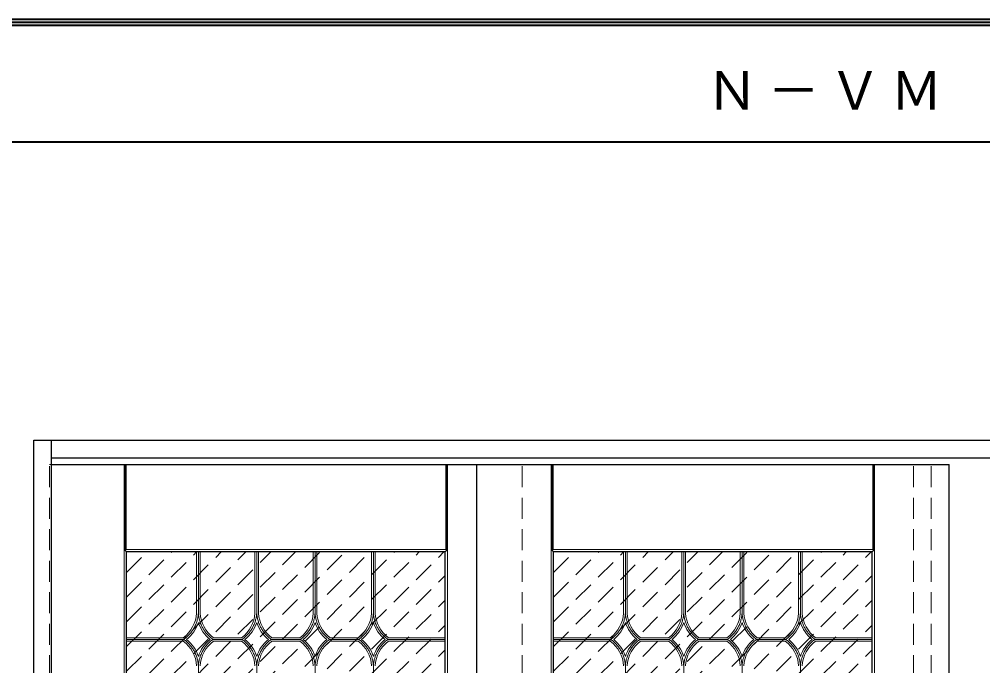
# Model space of a CAD drawing. Units: millimetres, scale not verified. Extents: x -6000 to 5700, y -4307 to 4175.
# Drawn here: x -4337 to -2685, y 3066 to 4175 of the extents above; entities that cross this region are included whole.
import ezdxf

# ---------------------------------------------------------------- set-up
doc = ezdxf.new("R2010")
doc.units = ezdxf.units.MM
doc.header["$LTSCALE"] = 30
doc.linetypes.add('CHAIN1', pattern=[8, 5, -1, 1, -1])
doc.linetypes.add('DASHED1', pattern=[1.8, 1.2, -0.6])
for name, color, linetype, lineweight in [('0-2_扉', 4, 'DASHED1', 9), ('0-3_仕上げ', 4, 'Continuous', 9), ('0-4_枠', 3, 'Continuous', 25), ('0-C_ハッチ', 4, 'DASHED1', 9), ('F-1_枠', 6, 'Continuous', 40)]:
    doc.layers.add(name, color=color, linetype=linetype, lineweight=lineweight)
doc.layers.add('0-A_文字', color=7, linetype='Continuous')
doc.styles.add('ＭＳ ゴシック', font='')
doc.styles.get('ＭＳ ゴシック').set_extended_font_data('MS Gothic')

msp = doc.modelspace()

# ---------------------------------------------------------------- linework, layer by layer
at = {"layer": '0-2_扉'}
for p, q in [((-4285, 3411.5), (-4282, 3411.5)), ((-4285, 1428.5), (-4285, 3411.5)), ((-3475, 1428.5), (-3475, 3411.5))]:
    msp.add_line(p, q, dxfattribs=at)
at = {"layer": '0-2_扉', "color": 3, "linetype": 'Continuous', "lineweight": 25}
for p, q in [((-4282, 3411.5), (-2743, 3411.5)), ((-3553, 3411.5), (-3553, 1428.5))]:
    msp.add_line(p, q, dxfattribs=at)
msp.add_lwpolyline([(-4282, 1428.5), (-2743, 1428.5), (-2743, 3411.5)], dxfattribs=at)
at = {"layer": '0-3_仕上げ', "color": 7, "lineweight": 18}
for p, q in [((-4157, 1428.5), (-4157, 3411.5)), ((-4155.5, 3264), (-4155.5, 3411.5)), ((-4154, 3265.5), (-4154, 3411.5)), ((-3606, 3265.5), (-3606, 3411.5)), ((-3604.5, 3264), (-3604.5, 3411.5)), ((-3603, 1428.5), (-3603, 3411.5)), ((-3425, 1428.5), (-3425, 3411.5)), ((-3423.5, 3264), (-3423.5, 3411.5)), ((-3422, 3265.5), (-3422, 3411.5)), ((-2874, 3265.5), (-2874, 3411.5)), ((-2872.5, 3264), (-2872.5, 3411.5)), ((-2871, 1428.5), (-2871, 3411.5)), ((-4154, 3265.5), (-4155.5, 3264)), ((-4153, 3261.5), (-4155.5, 3264)), ((-3606, 3265.5), (-4154, 3265.5)), ((-3422, 3265.5), (-3423.5, 3264)), ((-3421, 3261.5), (-3423.5, 3264)), ((-2874, 3265.5), (-3422, 3265.5))]:
    msp.add_line(p, q, dxfattribs=at)
at = {"layer": '0-3_仕上げ', "color": 3, "lineweight": 25}
for p, q in [((-4153, 2303.5), (-4153, 3261.5)), ((-3607, 3261.5), (-4153, 3261.5)), ((-3607, 2303.5), (-3607, 3261.5)), ((-3421, 2303.5), (-3421, 3261.5)), ((-2875, 3261.5), (-3421, 3261.5)), ((-2875, 2303.5), (-2875, 3261.5))]:
    msp.add_line(p, q, dxfattribs=at)
at = {"layer": '0-3_仕上げ'}
for p, q in [((-4033, 3156.69), (-4033, 3261.5)), ((-4027, 3156.5), (-4027, 3261.5)), ((-3933, 3156.6), (-3933, 3261.5)), ((-3927, 3156.6), (-3927, 3261.5)), ((-3833, 3156.6), (-3833, 3261.5)), ((-3827, 3156.6), (-3827, 3261.5)), ((-3733, 3156.6), (-3733, 3261.5)), ((-3727, 3156.6), (-3727, 3261.5)), ((-3301, 3156.69), (-3301, 3261.5)), ((-3295, 3156.5), (-3295, 3261.5)), ((-3201, 3156.6), (-3201, 3261.5)), ((-3195, 3156.6), (-3195, 3261.5)), ((-3101, 3156.6), (-3101, 3261.5)), ((-3095, 3156.6), (-3095, 3261.5)), ((-3001, 3156.6), (-3001, 3261.5)), ((-2995, 3156.6), (-2995, 3261.5)), ((-4153, 3114.5), (-4055.98, 3114.5)), ((-4153, 3108.5), (-4055.98, 3108.5)), ((-4004.03, 3114.5), (-3955.98, 3114.5)), ((-4004.03, 3108.5), (-3955.98, 3108.5)), ((-3904.03, 3114.5), (-3855.98, 3114.5)), ((-3904.03, 3108.5), (-3855.98, 3108.5)), ((-3804.03, 3114.5), (-3755.98, 3114.5)), ((-3804.03, 3108.5), (-3755.98, 3108.5)), ((-3704.03, 3114.5), (-3607, 3114.5)), ((-3704.03, 3108.5), (-3607, 3108.5)), ((-3421, 3114.5), (-3323.98, 3114.5)), ((-3421, 3108.5), (-3323.98, 3108.5)), ((-3272.03, 3114.5), (-3223.98, 3114.5)), ((-3272.03, 3108.5), (-3223.98, 3108.5)), ((-3172.03, 3114.5), (-3123.98, 3114.5)), ((-3172.03, 3108.5), (-3123.98, 3108.5)), ((-3072.03, 3114.5), (-3023.98, 3114.5)), ((-3072.03, 3108.5), (-3023.98, 3108.5)), ((-2972.03, 3114.5), (-2875, 3114.5)), ((-2972.03, 3108.5), (-2875, 3108.5))]:
    msp.add_line(p, q, dxfattribs=at)
at = {"layer": '0-3_仕上げ', "linetype": 'CHAIN1'}
for p, q in [((-4030, 3156.5), (-4030, 3261.5)), ((-3930, 3156.5), (-3930, 3261.5)), ((-3830, 3156.5), (-3830, 3261.5)), ((-3730, 3156.5), (-3730, 3261.5)), ((-3298, 3156.5), (-3298, 3261.5)), ((-3198, 3156.5), (-3198, 3261.5)), ((-3098, 3156.5), (-3098, 3261.5)), ((-2998, 3156.5), (-2998, 3261.5)), ((-4153, 3111.5), (-4055, 3111.5)), ((-4005, 3111.5), (-3955, 3111.5)), ((-3905, 3111.5), (-3855, 3111.5)), ((-3805, 3111.5), (-3755, 3111.5)), ((-3705, 3111.5), (-3607, 3111.5)), ((-3421, 3111.5), (-3323, 3111.5)), ((-3273, 3111.5), (-3223, 3111.5)), ((-3173, 3111.5), (-3123, 3111.5)), ((-3073, 3111.5), (-3023, 3111.5)), ((-2973, 3111.5), (-2875, 3111.5)), ((-4030, 2508.5), (-4030, 3066.5)), ((-3930, 2508.5), (-3930, 3066.5)), ((-3830, 2508.5), (-3830, 3066.5)), ((-3730, 2508.5), (-3730, 3066.5)), ((-3298, 2508.5), (-3298, 3066.5)), ((-3198, 2508.5), (-3198, 3066.5)), ((-3098, 2508.5), (-3098, 3066.5)), ((-2998, 2508.5), (-2998, 3066.5))]:
    msp.add_line(p, q, dxfattribs=at)
at = {"layer": '0-3_仕上げ', "color": 7, "lineweight": 18}
for points in [[(-3606, 3265.5), (-3604.5, 3264), (-3607, 3261.5)], [(-2874, 3265.5), (-2872.5, 3264), (-2875, 3261.5)]]:
    msp.add_lwpolyline(points, dxfattribs=at)
at = {"layer": '0-3_仕上げ'}
for centre, radius, start, end in [((-4089.88, 3160.32), 57, 306.49767, 356.34853), ((-3970.12, 3160.32), 57, 183.65147, 233.50233), ((-3989.88, 3160.32), 57, 306.49767, 356.25364), ((-3870.12, 3160.32), 57, 183.65147, 233.50233), ((-3889.88, 3160.32), 57, 306.49767, 356.25364), ((-3770.12, 3160.32), 57, 183.65147, 233.50233), ((-3789.88, 3160.32), 57, 306.49767, 356.25364), ((-3670.12, 3160.32), 57, 183.65147, 233.50233), ((-3357.88, 3160.32), 57, 306.49767, 356.34853), ((-3238.12, 3160.32), 57, 183.65147, 233.50233), ((-3257.88, 3160.32), 57, 306.49767, 356.25364), ((-3138.12, 3160.32), 57, 183.65147, 233.50233), ((-3157.88, 3160.32), 57, 306.49767, 356.25364), ((-3038.12, 3160.32), 57, 183.65147, 233.50233), ((-3057.88, 3160.32), 57, 306.49767, 356.25364), ((-2938.12, 3160.32), 57, 183.65147, 233.50233), ((-4089.88, 3160.32), 63, 309.20041, 341.88743), ((-3970.12, 3160.32), 63, 198.11257, 230.79959), ((-3989.88, 3160.32), 63, 309.20041, 341.88743), ((-3870.12, 3160.32), 63, 198.11257, 230.79959), ((-3889.88, 3160.32), 63, 309.20041, 341.88743), ((-3770.12, 3160.32), 63, 198.11257, 230.79959), ((-3789.88, 3160.32), 63, 309.20041, 341.88743), ((-3670.12, 3160.32), 63, 198.11257, 230.79959), ((-3357.88, 3160.32), 63, 309.20041, 341.88743), ((-3238.12, 3160.32), 63, 198.11257, 230.79959), ((-3257.88, 3160.32), 63, 309.20041, 341.88743), ((-3138.12, 3160.32), 63, 198.11257, 230.79959), ((-3157.88, 3160.32), 63, 309.20041, 341.88743), ((-3038.12, 3160.32), 63, 198.11257, 230.79959), ((-3057.88, 3160.32), 63, 309.20041, 341.88743), ((-2938.12, 3160.32), 63, 198.11257, 230.79959), ((-4089.88, 3062.68), 57, 3.74636, 53.50233), ((-4089.88, 3062.68), 63, 18.11257, 50.79959), ((-3970.12, 3062.68), 63, 129.20041, 161.88743), ((-3970.12, 3062.68), 57, 126.49767, 176.25364), ((-3989.88, 3062.68), 57, 3.74636, 53.50233), ((-3989.88, 3062.68), 63, 18.11257, 50.79959), ((-3870.12, 3062.68), 63, 129.20041, 161.88743), ((-3870.12, 3062.68), 57, 126.49767, 176.25364), ((-3889.88, 3062.68), 57, 3.74636, 53.50233), ((-3889.88, 3062.68), 63, 18.11257, 50.79959), ((-3770.12, 3062.68), 63, 129.20041, 161.88743), ((-3770.12, 3062.68), 57, 126.49767, 176.25364), ((-3789.88, 3062.68), 57, 3.74636, 53.50233), ((-3789.88, 3062.68), 63, 18.11257, 50.79959), ((-3670.12, 3062.68), 63, 129.20041, 161.88743), ((-3670.12, 3062.68), 57, 126.49767, 176.25364), ((-3357.88, 3062.68), 57, 3.74636, 53.50233), ((-3357.88, 3062.68), 63, 18.11257, 50.79959), ((-3238.12, 3062.68), 63, 129.20041, 161.88743), ((-3238.12, 3062.68), 57, 126.49767, 176.25364), ((-3257.88, 3062.68), 57, 3.74636, 53.50233), ((-3257.88, 3062.68), 63, 18.11257, 50.79959), ((-3138.12, 3062.68), 63, 129.20041, 161.88743), ((-3138.12, 3062.68), 57, 126.49767, 176.25364), ((-3157.88, 3062.68), 57, 3.74636, 53.50233), ((-3157.88, 3062.68), 63, 18.11257, 50.79959), ((-3038.12, 3062.68), 63, 129.20041, 161.88743), ((-3038.12, 3062.68), 57, 126.49767, 176.25364), ((-3057.88, 3062.68), 57, 3.74636, 53.50233), ((-3057.88, 3062.68), 63, 18.11257, 50.79959), ((-2938.12, 3062.68), 63, 129.20041, 161.88743), ((-2938.12, 3062.68), 57, 126.49767, 176.25364)]:
    msp.add_arc(centre, radius, start, end, dxfattribs=at)
at = {"layer": '0-3_仕上げ', "linetype": 'CHAIN1'}
for centre, start, end in [((-4089.88, 3160.32), 305.54226, 356.34853), ((-3970.12, 3160.32), 183.65147, 234.45774), ((-3989.88, 3160.32), 305.54226, 356.34853), ((-3870.12, 3160.32), 183.65147, 234.45774), ((-3889.88, 3160.32), 305.54226, 356.34853), ((-3770.12, 3160.32), 183.65147, 234.45774), ((-3789.88, 3160.32), 305.54226, 356.34853), ((-3670.12, 3160.32), 183.65147, 234.45774), ((-3357.88, 3160.32), 305.54226, 356.34853), ((-3238.12, 3160.32), 183.65147, 234.45774), ((-3257.88, 3160.32), 305.54226, 356.34853), ((-3138.12, 3160.32), 183.65147, 234.45774), ((-3157.88, 3160.32), 305.54226, 356.34853), ((-3038.12, 3160.32), 183.65147, 234.45774), ((-3057.88, 3160.32), 305.54226, 356.34853), ((-2938.12, 3160.32), 183.65147, 234.45774), ((-4089.88, 3062.68), 3.65147, 54.45774), ((-3970.12, 3062.68), 125.54226, 176.34853), ((-3989.88, 3062.68), 3.65147, 54.45774), ((-3870.12, 3062.68), 125.54226, 176.34853), ((-3889.88, 3062.68), 3.65147, 54.45774), ((-3770.12, 3062.68), 125.54226, 176.34853), ((-3789.88, 3062.68), 3.65147, 54.45774), ((-3670.12, 3062.68), 125.54226, 176.34853), ((-3357.88, 3062.68), 3.65147, 54.45774), ((-3238.12, 3062.68), 125.54226, 176.34853), ((-3257.88, 3062.68), 3.65147, 54.45774), ((-3138.12, 3062.68), 125.54226, 176.34853), ((-3157.88, 3062.68), 3.65147, 54.45774), ((-3038.12, 3062.68), 125.54226, 176.34853), ((-3057.88, 3062.68), 3.65147, 54.45774), ((-2938.12, 3062.68), 125.54226, 176.34853)]:
    msp.add_arc(centre, 60, start, end, dxfattribs=at)
at = {"layer": '0-4_枠'}
for p, q in [((-4312, 3453), (-1964, 3453)), ((-4282, 1418), (-4282, 3453)), ((-4282, 3423), (-1994, 3423))]:
    msp.add_line(p, q, dxfattribs=at)
at = {"layer": '0-4_枠', "color": 4, "linetype": 'DASHED1', "lineweight": 9}
for p, q in [((-2804, 1428.5), (-2804, 3423)), ((-2774, 1428.5), (-2774, 3423))]:
    msp.add_line(p, q, dxfattribs=at)
at = {"layer": '0-4_枠'}
msp.add_lwpolyline([(-4282, 1418), (-4312, 1418), (-4312, 3453)], dxfattribs=at)
at = {"layer": '0-C_ハッチ'}
for p, q in [((-4153, 3226.56), (-4118.06, 3261.5)), ((-4153, 3141.71), (-4033.21, 3261.5)), ((-4153, 3184.13), (-4075.63, 3261.5)), ((-4153, 2759.87), (-3651.37, 3261.5)), ((-4153, 2802.29), (-3693.8, 3261.5)), ((-4153, 2844.72), (-3736.22, 3261.5)), ((-4153, 2887.15), (-3778.65, 3261.5)), ((-4153, 2929.57), (-3821.07, 3261.5)), ((-4153, 2972), (-3863.5, 3261.5)), ((-4153, 3014.43), (-3905.93, 3261.5)), ((-4153, 3056.85), (-3948.35, 3261.5)), ((-4153, 3099.28), (-3990.78, 3261.5)), ((-4153, 2717.44), (-3608.94, 3261.5)), ((-3421, 3226.56), (-3386.06, 3261.5)), ((-3421, 3141.71), (-3301.21, 3261.5)), ((-3421, 3184.13), (-3343.63, 3261.5)), ((-3421, 2759.87), (-2919.37, 3261.5)), ((-3421, 2802.29), (-2961.8, 3261.5)), ((-3421, 2844.72), (-3004.22, 3261.5)), ((-3421, 2887.15), (-3046.65, 3261.5)), ((-3421, 2929.57), (-3089.07, 3261.5)), ((-3421, 2972), (-3131.5, 3261.5)), ((-3421, 3014.43), (-3173.93, 3261.5)), ((-3421, 3056.85), (-3216.35, 3261.5)), ((-3421, 3099.28), (-3258.78, 3261.5)), ((-3421, 2717.44), (-2876.94, 3261.5)), ((-4153, 2675.02), (-3607, 3221.02)), ((-3421, 2675.02), (-2875, 3221.02)), ((-4153, 2632.59), (-3607, 3178.59)), ((-3421, 2632.59), (-2875, 3178.59)), ((-4153, 2590.16), (-3607, 3136.16)), ((-3421, 2590.16), (-2875, 3136.16)), ((-4153, 2547.74), (-3607, 3093.74)), ((-3421, 2547.74), (-2875, 3093.74))]:
    msp.add_line(p, q, dxfattribs=at)
at = {"layer": 'F-1_枠'}
for p, q in [((-6000, 4175), (5700, 4175)), ((-6000, 4170), (5700, 4170)), ((-6000, 4165), (5700, 4165)), ((-6000, 3965), (5700, 3965))]:
    msp.add_line(p, q, dxfattribs=at)

# ---------------------------------------------------------------- texts
at = {"layer": '0-A_文字', "insert": (-3160, 4020), "char_height": 65.98, "attachment_point": 7, "style": 'ＭＳ ゴシック'}
msp.add_mtext('\\T1.17;Ｎ－ＶＭ', dxfattribs=at)

doc.saveas('drawing.dxf')
